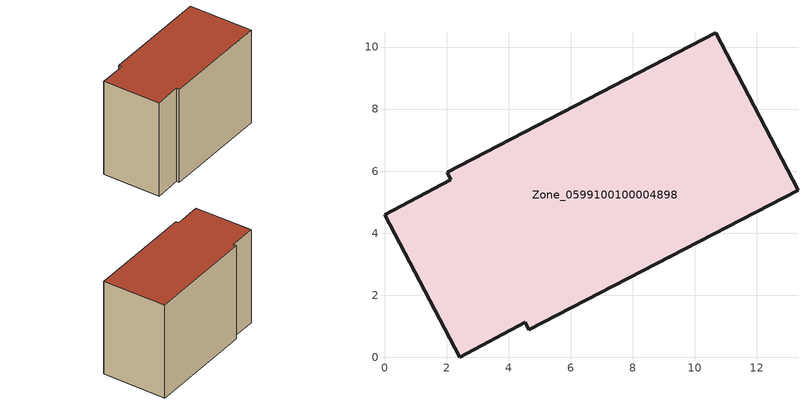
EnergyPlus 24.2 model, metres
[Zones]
Zone_0599100100004898
 floor ground (C_G): 13.33,5.39 4.65,0.89 4.53,1.12 2.42,0 0,4.59 2.14,5.72 2.02,5.97 10.67,10.46 z0
 wall outside (C_F): 2.14,5.72 0,4.59 2.42,0 4.53,1.12 4.65,0.89 13.33,5.39 10.67,10.46 2.02,5.97 2.14,5.72 z0:8.81
 roof outside (C_R): 13.33,5.39 10.67,10.46 2.02,5.97 2.14,5.72 0,4.59 2.42,0 4.53,1.12 4.65,0.89 z8.81
[BUILDING]
Pand.0599100100004898: North Axis=0; Terrain=City; Loads Convergence Tolerance Value=0.04; Temperature Convergence Tolerance Value=0.4; Solar Distribution=FullExterior; Maximum Number of Warmup Days=25; Minimum Number of Warmup Days=1
[Site:Location]
Rotterdam.The.Hague.AP_ZH_NLD Design_Conditions: Latitude=51.96; Longitude=4.45; Time Zone=1; Elevation=-4.5
[SITE:GROUNDTEMPERATURE:BUILDINGSURFACE]
18, 18, 18, 18, 18, 18, 18, 18, 18, 18, 18, 18
[MATERIAL] Thermal Absorptance=0.9; Solar Absorptance=0.7; Visible Absorptance=0.7
Name | Roughness | Thickness | Conductivity | Density | Specific Heat
G.TI.2006-2014 | MediumSmooth | 0.15 | 0.06 | 540 | 1210
F.TI.2006-2014 | Rough | 0.3 | 0.12 | 1920 | 840
R.TI.2006-2014 | MediumRough | 0.2 | 0.08 | 1500 | 1000
[CONSTRUCTION]
C_G: G.TI.2006-2014
C_F: F.TI.2006-2014
C_R: R.TI.2006-2014
[ZONE]
Zone_0599100100004898: Type=1; Multiplier=1; Ceiling Height=Autocalculate; Volume=Autocalculate; Floor Area=autocalculate; Part of Total Floor Area=Yes
[ZONEINFILTRATION:DESIGNFLOWRATE]
Infil_Zone_0599100100004898: Zone or ZoneList or Space or SpaceList=Zone_0599100100004898; Schedule=AlwaysOn; Design Flow Rate Calculation Method=Flow/Area; Flow Rate per Floor Area=0.0015; Constant Term Coefficient=1; Temperature Term Coefficient=0; Velocity Term Coefficient=0; Velocity Squared Term Coefficient=0
[HVACTEMPLATE:ZONE:IDEALLOADSAIRSYSTEM]
Zone_0599100100004898: Maximum Heating Supply Air Temperature=50; Minimum Cooling Supply Air Temperature=13; Maximum Heating Supply Air Humidity Ratio=0.0156; Minimum Cooling Supply Air Humidity Ratio=0.0077; Heating Limit=NoLimit; Cooling Limit=NoLimit; Dehumidification Control Type=ConstantSensibleHeatRatio; Cooling Sensible Heat Ratio=0.7; Dehumidification Setpoint=60; Humidification Control Type=None; Humidification Setpoint=30; Outdoor Air Method=None; Outdoor Air Flow Rate per Person=0.00944; Outdoor Air Flow Rate per Zone Floor Area=0; Outdoor Air Flow Rate per Zone=0; Demand Controlled Ventilation Type=None; Outdoor Air Economizer Type=NoEconomizer; Heat Recovery Type=None; Sensible Heat Recovery Effectiveness=0.7; Latent Heat Recovery Effectiveness=0.65
[ZONECONTROL:THERMOSTAT]
ThermostatControl_Zone_0599100100004898: Zone or ZoneList=Zone_0599100100004898; Control Type Schedule=DualSetpointControlType; Control 1=Thermostat_Zone_0599100100004898; Temperature Difference Between Cutout And Setpoint=0
[THERMOSTATSETPOINT:DUALSETPOINT]
Thermostat_Zone_0599100100004898: Heating Setpoint Temperature Schedule=HeatingSetpoint_Zone_0599100100004898; Cooling Setpoint Temperature Schedule=CoolingSetpoint_Zone_0599100100004898
[SCHEDULE:COMPACT]
HeatingSetpoint_Zone_0599100100004898: Through: 12/31, For: AllDays, Until: 24:00, 21
CoolingSetpoint_Zone_0599100100004898: Through: 12/31, For: AllDays, Until: 24:00, 24
DualSetpointControlType: Through: 12/31, For: AllDays, Until: 24:00, 4
AlwaysOn: Through: 12/31, For: AllDays, Until: 24:00, 1
